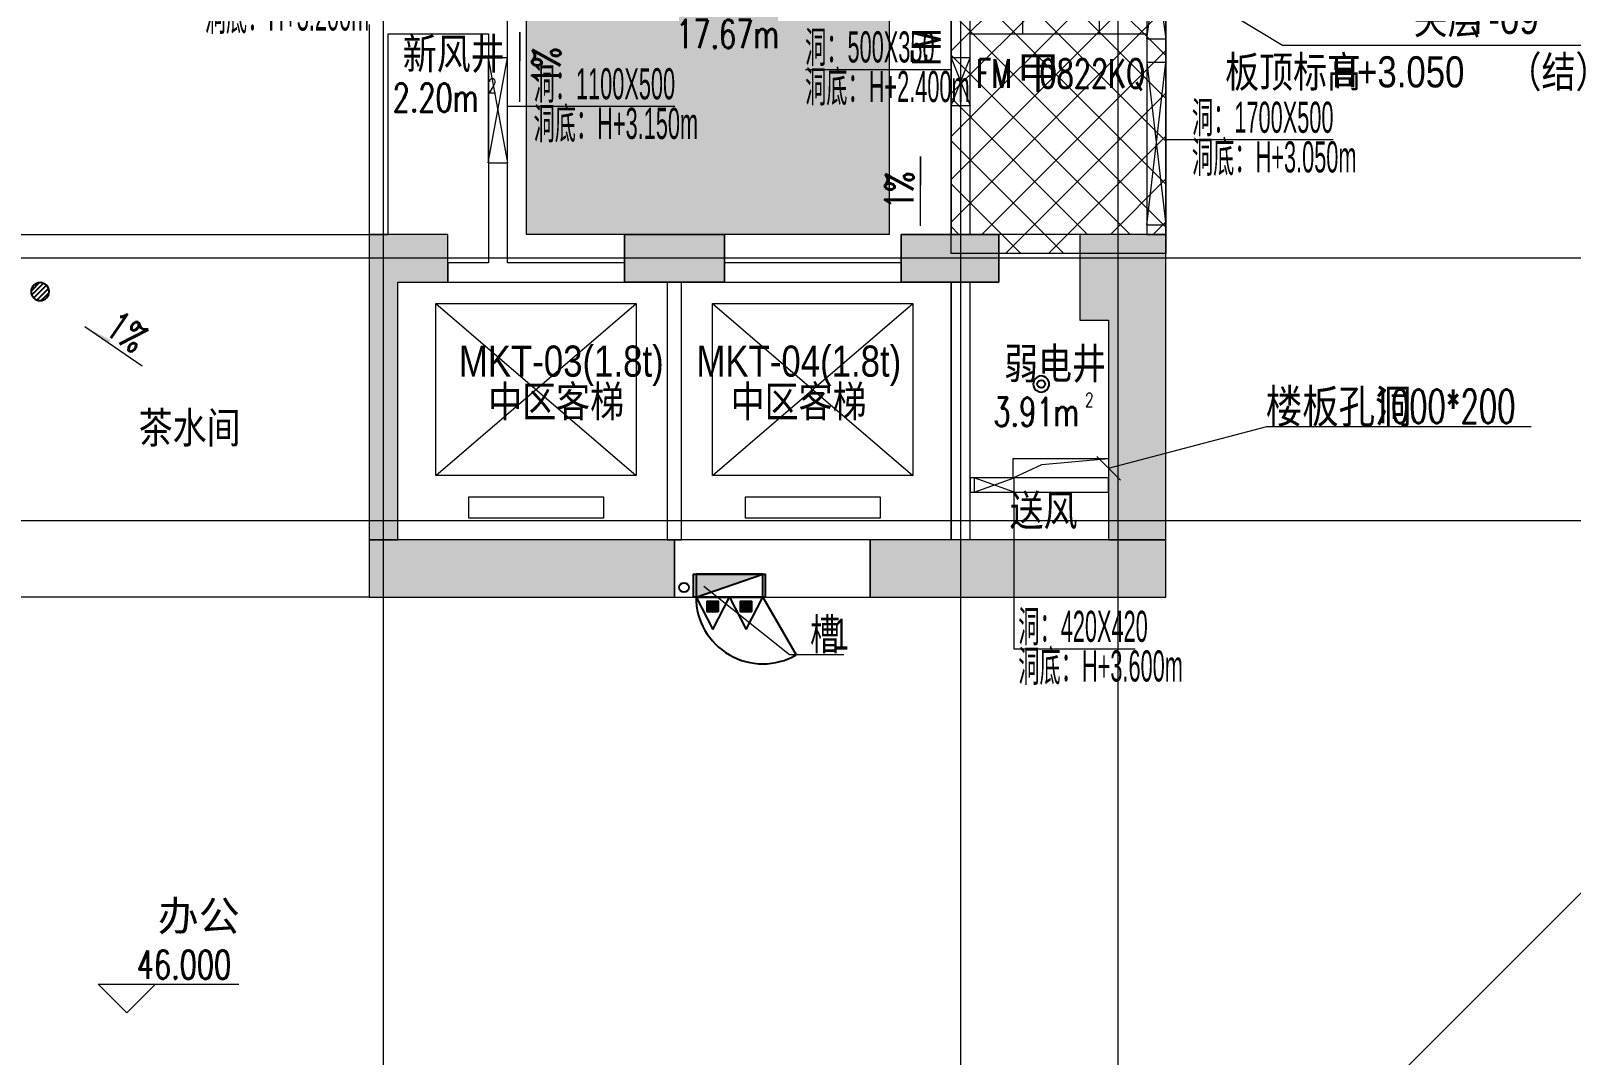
# Model space of a CAD drawing. Header units: millimetres. Extents: x 8533 to 398112, y -117646 to 105276.
# Drawn here: x 103976 to 120122, y 38442 to 49175 of the extents above; entities that cross this region are included whole.
import ezdxf

# ---------------------------------------------------------------- set-up
doc = ezdxf.new("R2010")
doc.units = ezdxf.units.MM
doc.linetypes.add('IMPORT-A-D0TE-BF$0$DOTE', pattern=[0])
doc.linetypes.add('IMPORT-colu-10F-19F$0$DOTE', pattern=[0])
for name, color, linetype, lineweight in [('10F智能化预留孔洞$0$0板面开洞', 1, 'Continuous', 13), ('10F智能化预留孔洞$0$TEL_LEAD', 3, 'Continuous', 13), ('A-D0TE-BF$0$A-Axis-GRID', 1, 'IMPORT-A-D0TE-BF$0$DOTE', 13), ('A-JC-10_12F$0$A-Dims_IDEN', 13, 'Continuous', 13), ('A-JC-10_12F$0$A-floor-HATCH', 9, 'Continuous', 13), ('A-PMDT-10F$0$DIM_ELEV', 3, 'Continuous', 13), ('A-PMDT-10F$0$PUB_TEXT', 7, 'Continuous', 13), ('A-wall-10_12F$0$A-int-BATH', 152, 'Continuous', 13), ('A-wall-10_12F$0$A-wall-ARCH', 7, 'Continuous', 13), ('A-wall-10_12F$0$A-wall-COL', 30, 'Continuous', 13), ('A-wall-10_12F$0$DIM_SYMB', 3, 'Continuous', 13), ('A-wall-10_12F$0$DOOR_FIRE', 4, 'Continuous', 13), ('A-wall-10_12F$0$DOOR_FIRE_TEXT', 7, 'Continuous', 13), ('A-wall-10_12F$0$EVTR', 2, 'Continuous', 13), ('A-wall-10_12F$0$PUB_HATCH', 8, 'Continuous', 13), ('A-wall-10_12F$0$PUB_TEXT', 7, 'Continuous', 13), ('A-wall-10_12F$0$SPACE', 7, 'Continuous', 13), ('colu-10F-19F$0$A-Axis-grid', 1, 'IMPORT-colu-10F-19F$0$DOTE', 13), ('H-TJ-10F$0$H-COM', 250, 'Continuous', 18), ('H-TJ-10F$0$H-TZ-JZLD', 211, 'Continuous', 13), ('H-TJ-10F$0$H-TZ-JZLDBZ', 4, 'Continuous', 13), ('H-TJ-10F$0$H-基础', 8, 'Continuous', 13), ('P-XHS-10F$0$PTA-PS排水地漏', 10, 'Continuous', 25), ('P-XHS-10F$0$PTA-XH消火栓立管2区', 10, 'Continuous', 25), ('P-XHS-10F$0$PTA-XH消火栓立管_1区_', 10, 'Continuous', 25), ('P-XHS-10F$0$PTA-XH消火栓箱', 10, 'Continuous', 25), ('P-XHS-10F$0$PTP-YS雨水阀门', 10, 'Continuous', 25), ('P-XHS-10F$0$消火栓留槽提资', 4, 'Continuous', 13), ('wall-10_12F$0$S-wall', 31, 'Continuous', 13), ('塔楼建筑图10F_dwg', 8, 'Continuous', 13)]:
    doc.layers.add(name, color=color, linetype=linetype, lineweight=lineweight)
doc.styles.add('Arial', font='arial.ttf', dxfattribs={"width": 0.7, "height": 326.200771})
doc.styles.add('Arial_13', font='arial.ttf', dxfattribs={"height": 314.633368})
doc.styles.add('Arial_2', font='arial.ttf', dxfattribs={"width": 0.5, "height": 326.200771})
doc.styles.add('Arial_5', font='arial.ttf', dxfattribs={"width": 0.8, "height": 326.200771})
doc.styles.add('Arial_9', font='arial.ttf', dxfattribs={"width": 0.63, "height": 326.200771})
doc.styles.add('Simplex', font='simplex_.ttf', dxfattribs={"width": 0.705882, "height": 297.5})
doc.styles.add('Simplex_1', font='simplex_.ttf', dxfattribs={"width": 0.64, "height": 350})
doc.styles.add('Simplex_2', font='simplex_.ttf', dxfattribs={"width": 0.8, "height": 350})
doc.styles.add('Simplex_3', font='simplex_.ttf', dxfattribs={"height": 337.588652})
doc.styles.add('Simplex_5', font='simplex_.ttf', dxfattribs={"width": 0.705882, "height": 148.75})

# ---------------------------------------------------------------- blocks, each defined once
blk = doc.blocks.new('塔楼建筑图10F_dwg_A-D0TE-BF-1959636-10F_ARC_46_000_')
at = {"layer": 'A-D0TE-BF$0$A-Axis-GRID', "linetype": 'Continuous'}
for p, q in [((26600, -16500), (26600, -12400)), ((20550, -16500), (20550, -12600)), ((28250, -16500), (28250, -12600)), ((20550, -20300), (20550, -16500)), ((26600, -16700), (26600, -16500)), ((28250, -16700), (28250, -16500)), ((20400, -16750), (16600, -16750)), ((21225, -16750), (20400, -16750)), ((23075, -16750), (21225, -16750)), ((24125, -16750), (23075, -16750)), ((25975, -16750), (24125, -16750)), ((27000, -16750), (25975, -16750)), ((26600, -17000), (26600, -16700)), ((27850, -16750), (27000, -16750)), ((28750, -16750), (27850, -16750)), ((28250, -20300), (28250, -16700)), ((39660, -16750), (28750, -16750)), ((26600, -19700), (26600, -17000)), ((20400, -19500), (16600, -19500)), ((20700, -19500), (20400, -19500)), ((28150, -19500), (20700, -19500)), ((28750, -19500), (28150, -19500)), ((36020, -19500), (28750, -19500)), ((26600, -20300), (26600, -19700)), ((20550, -31034), (20550, -20300)), ((26600, -31034), (26600, -20300)), ((28250, -27270), (28250, -20300))]:
    blk.add_line(p, q, dxfattribs=at)
blk = doc.blocks.new('塔楼建筑图10F_dwg__U140-1959659-10F_ARC_46_000_')
at = {"layer": 'H-TJ-10F$0$H-TZ-JZLD'}
blk.add_line((0, 750), (200, -750), dxfattribs=at)
at = {"layer": 'H-TJ-10F$0$H-TZ-JZLD', "flags": 128}
blk.add_lwpolyline([(0, -750), (200, -750), (200, 750), (0, 750), (0, -750), (200, 750)], dxfattribs=at)
blk = doc.blocks.new('塔楼建筑图10F_dwg__U135-V107-10F_ARC_46_000_')
at = {"layer": 'H-TJ-10F$0$H-TZ-JZLD'}
blk.add_line((0, 850), (200, -850), dxfattribs=at)
at = {"layer": 'H-TJ-10F$0$H-TZ-JZLD', "flags": 128}
blk.add_lwpolyline([(0, -850), (200, -850), (200, 850), (0, 850), (0, -850), (200, 850)], dxfattribs=at)
blk = doc.blocks.new('塔楼建筑图10F_dwg__U141-1959660-10F_ARC_46_000_')
at = {"layer": 'H-TJ-10F$0$H-TZ-JZLD'}
blk.add_line((0, 210), (150, -210), dxfattribs=at)
at = {"layer": 'H-TJ-10F$0$H-TZ-JZLD', "flags": 128}
blk.add_lwpolyline([(0, -210), (150, -210), (150, 210), (0, 210), (0, -210), (150, 210)], dxfattribs=at)
blk = doc.blocks.new('塔楼建筑图10F_dwg__U134-1959653-10F_ARC_46_000_')
at = {"layer": 'H-TJ-10F$0$H-TZ-JZLD'}
blk.add_line((0, 550), (200, -550), dxfattribs=at)
at = {"layer": 'H-TJ-10F$0$H-TZ-JZLD', "flags": 128}
blk.add_lwpolyline([(0, -550), (200, -550), (200, 550), (0, 550), (0, -550), (200, 550)], dxfattribs=at)
blk = doc.blocks.new('塔楼建筑图10F_dwg__U130-1959649-10F_ARC_46_000_')
at = {"layer": 'H-TJ-10F$0$H-TZ-JZLD'}
blk.add_line((0, 250), (200, -250), dxfattribs=at)
at = {"layer": 'H-TJ-10F$0$H-TZ-JZLD', "flags": 128}
blk.add_lwpolyline([(0, -250), (200, -250), (200, 250), (0, 250), (0, -250), (200, 250)], dxfattribs=at)
blk = doc.blocks.new('塔楼建筑图10F_dwg_H-TJ-10F-1959667-10F_ARC_46_000_')
at = {"layer": 'H-TJ-10F$0$H-基础'}
h = blk.add_hatch(dxfattribs=at)
h.set_pattern_fill('FP_45', color=256, style=0, pattern_type=2)
h.set_pattern_definition([(335.404, (0, 0), (33.026, -179.8738), [19.05, -209.55]), (280.404, (0, 0), (174.8319, 84.7265), [15.24, -167.641]), (25.856, (2.75, -14.99), (207.859, -95.1451), [16.19, -178.09]), (331.589, (48.98, 13.5), (31.4767, -272.508), [28.575, -314.325]), (22.04, (51.6, -9.21), (301.5994, -163.1514), [24.285, -267.136]), (276.588, (48.98, 13.5), (301.597, -163.1544), [22.86, -251.46]), (306.404, (43.48, -14.37), (-58.31936, -173.3325), [19.05, -209.55]), (251.404, (43.48, -14.37), (193.9873, -10.6576), [15.24, -167.64]), (356.856, (38.62, -28.81), (135.6703, -183.9879), [16.19, -178.09]), (322.904, (0, 0), (82.33792, 19.48243), [0, -165.608, 0, -170.18, -168.275]), (322.904, (0, 0), (82.33792, 19.48243), [-335.788, 0, -168.275]), (292.904, (0, 0), (114.33075, -37.80872), [0, -97.028, 0, -161.798, -64.135]), (292.904, (0, 0), (114.33075, -37.80872), [-258.826, 0, -64.135]), (252.904, (-15.046, 54.61), (30.4929, -132.24139), [0, -63.5, 0, -198.12, -262.89]), (252.904, (-15.046, 54.61), (30.4929, -132.24139), [-261.62, 0, -262.89]), (242.904, (-21.79, 79.1), (63.85985, -136.0537), [0, -82.55, 0, -131.572, -186.69]), (242.904, (-21.79, 79.1), (63.85985, -136.0537), [-214.122, 0, -186.69])])
h.paths.add_polyline_path([(22049, -16500), (25849, -16500), (25849, -13500), (22049, -13500)], flags=0)
at = {"layer": 'H-TJ-10F$0$H-COM', "color": 55, "flags": 128}
blk.add_lwpolyline([(25849, -13500), (25849, -16500), (22049, -16500), (22049, -13500), (25849, -13500), (25849, -16500), (22049, -16500), (22049, -13500)], close=True, dxfattribs=at)
at = {"layer": 'H-TJ-10F$0$H-TZ-JZLDBZ'}
for p, q in [((25849, -14775), (24975, -14775)), ((26500, -14775), (25849, -14775)), ((22049, -15161), (21849, -15161)), ((23605, -15161), (22049, -15161)), ((30506, -15511), (28750, -15511)), ((27160, -19700), (27160, -19200)), ((27160, -20300), (27160, -19700))]:
    blk.add_line(p, q, dxfattribs=at)
at = {"layer": 'H-TJ-10F$0$H-TZ-JZLDBZ', "flags": 128}
blk.add_lwpolyline([(28428, -20846), (27160, -20846), (27160, -20300)], dxfattribs=at)
for name, p in [('塔楼建筑图10F_dwg__U140-1959659-10F_ARC_46_000_', (28550, -13701)), ('塔楼建筑图10F_dwg__U134-1959653-10F_ARC_46_000_', (21649, -15200)), ('塔楼建筑图10F_dwg__U130-1959649-10F_ARC_46_000_', (26500, -14900)), ('塔楼建筑图10F_dwg__U135-V107-10F_ARC_46_000_', (28550, -15550))]:
    blk.add_blockref(name, p)
at = {"rotation": 90}
blk.add_blockref('塔楼建筑图10F_dwg__U141-1959660-10F_ARC_46_000_', (26950, -19200), dxfattribs=at)
at = {"layer": 'H-TJ-10F$0$H-TZ-JZLDBZ', "char_height": 326.2, "attachment_point": 1, "line_spacing_factor": 0.941778, "style": 'Arial_2'}
for s, insert, width in [('洞底：H+3.200m', (18676, -14038), 2145), ('洞：500X350', (24969, -14373), 1685.36), ('洞：1100X500', (22123, -14759), 1838.57), ('洞底：H+2.400m', (24969, -14788), 2145), ('洞底：H+3.150m', (22123, -15174), 2145), ('洞：1700X500', (29024, -15110), 1838.57), ('洞底：H+3.050m', (29024, -15525), 2145), ('洞：420X420', (27204, -20444), 1685.36), ('洞底：H+3.600m', (27204, -20859), 2145)]:
    blk.add_mtext(s, dxfattribs=dict(at, insert=insert, width=width))
blk = doc.blocks.new('塔楼建筑图10F_dwg_H-TJ-10F-V111-10F_ARC_46_000_')
at = {"layer": 'H-TJ-10F$0$H-COM', "color": 55, "flags": 128}
blk.add_lwpolyline([(25849, -13500), (25849, -16500), (22049, -16500), (22049, -13500), (25849, -13500), (25849, -16500), (22049, -16500), (22049, -13500)], close=True, dxfattribs=at)
at = {"layer": 'H-TJ-10F$0$H-TZ-JZLDBZ'}
for p, q in [((26500, -14775), (24975, -14775)), ((23605, -15161), (21849, -15161)), ((30506, -15511), (28750, -15511)), ((27160, -19700), (27160, -19200)), ((27160, -20300), (27160, -19700))]:
    blk.add_line(p, q, dxfattribs=at)
at = {"layer": 'H-TJ-10F$0$H-TZ-JZLDBZ', "flags": 128}
blk.add_lwpolyline([(28428, -20846), (27160, -20846), (27160, -20300)], dxfattribs=at)
for name, p in [('塔楼建筑图10F_dwg__U140-1959659-10F_ARC_46_000_', (28550, -13701)), ('塔楼建筑图10F_dwg__U134-1959653-10F_ARC_46_000_', (21649, -15200)), ('塔楼建筑图10F_dwg__U130-1959649-10F_ARC_46_000_', (26500, -14900)), ('塔楼建筑图10F_dwg__U135-V107-10F_ARC_46_000_', (28550, -15550))]:
    blk.add_blockref(name, p)
at = {"rotation": 90}
blk.add_blockref('塔楼建筑图10F_dwg__U141-1959660-10F_ARC_46_000_', (26950, -19200), dxfattribs=at)
at = {"layer": 'H-TJ-10F$0$H-TZ-JZLDBZ', "char_height": 326.2, "attachment_point": 1, "line_spacing_factor": 0.941778, "style": 'Arial_2'}
for s, insert, width in [('洞底：H+3.200m', (18676, -14038), 2145), ('洞：500X350', (24969, -14373), 1685.36), ('洞：1100X500', (22123, -14759), 1838.57), ('洞底：H+2.400m', (24969, -14788), 2145), ('洞底：H+3.150m', (22123, -15174), 2145), ('洞：1700X500', (29024, -15110), 1838.57), ('洞底：H+3.050m', (29024, -15525), 2145), ('洞：420X420', (27204, -20444), 1685.36), ('洞底：H+3.600m', (27204, -20859), 2145)]:
    blk.add_mtext(s, dxfattribs=dict(at, insert=insert, width=width))
blk = doc.blocks.new('塔楼建筑图10F_dwg_wall-10_12F-1959668-10F_ARC_46_000_')
at = {"layer": 'wall-10_12F$0$S-wall'}
for p, q in [((25975, -16500), (26500, -16500)), ((28750, -17400), (28750, -16700))]:
    blk.add_line(p, q, dxfattribs=at)
at = {"layer": 'wall-10_12F$0$S-wall', "flags": 128}
for points in [[(20700, -17000), (21225, -17000), (21225, -16500), (20400, -16500), (20400, -17000), (20400, -19700), (20700, -19700)], [(24125, -17000), (23075, -17000), (23075, -16500), (24125, -16500)], [(23600, -19700), (20400, -19700), (20400, -20300), (23600, -20300)], [(28750, -19700), (25650, -19700), (25650, -20300), (28750, -20300)]]:
    blk.add_lwpolyline(points, close=True, dxfattribs=at)
for points in [[(27000, -16700), (27000, -17000), (25975, -17000), (25975, -16500)], [(26500, -16500), (27000, -16500), (27000, -16700)], [(28750, -16700), (28750, -16500), (28650, -16500), (27850, -16500), (27850, -16700)], [(28750, -16700), (28750, -16500), (28150, -16500)], [(27850, -16700), (27850, -17400), (28150, -17400), (28150, -19700), (28750, -19700), (28750, -16700)]]:
    blk.add_lwpolyline(points, dxfattribs=at)
blk = doc.blocks.new('塔楼建筑图10F_dwg_A-JC-10_12F-1959669-10F_ARC_46_000_')
at = {"layer": 'A-JC-10_12F$0$A-floor-HATCH'}
h = blk.add_hatch(dxfattribs=at)
h.set_pattern_fill('FP_80', color=256, style=0, pattern_type=2)
h.set_pattern_definition([(45, (0, 0), (-224.5064, 224.5064), []), (135, (0, 0), (-224.5064, -224.5064), [])])
h.paths.add_polyline_path([(27850, -16700), (27850, -16500), (28750, -16500), (28750, -12600), (28150, -12600), (28150, -12400), (26500, -12400), (26500, -16500), (27000, -16500), (27000, -16700)], flags=0)
at = {"layer": 'A-JC-10_12F$0$A-Dims_IDEN', "flags": 128}
blk.add_lwpolyline([(34041, -14521), (33041, -14521), (29973, -14521), (28750, -13782)], dxfattribs=at)
at = {"layer": 'A-JC-10_12F$0$A-floor-HATCH', "flags": 128}
for points in [[(26500, -12400), (28750, -12400), (28750, -16700), (26500, -16700)], [(26700, -12600), (28550, -12600), (28550, -16500), (26700, -16500)]]:
    blk.add_lwpolyline(points, close=True, dxfattribs=at)
at = {"layer": 'A-JC-10_12F$0$A-Dims_IDEN', "color": 7, "char_height": 326.2, "attachment_point": 1, "line_spacing_factor": 0.941778, "style": 'Arial_5'}
for s, insert, width in [('夹层', (31349, -14074), 972.12), ('T-09', (31909, -14074), 972.12), ('板顶标高', (29372, -14634), 1944.24), ('H+3.050', (30492, -14634), 1701.21), ('（结）', (32332, -14634), 1458.18)]:
    blk.add_mtext(s, dxfattribs=dict(at, insert=insert, width=width))
blk = doc.blocks.new('塔楼建筑图10F_dwg_10F智能化预留孔洞-1959670-10F_ARC_46_000_')
at = {"layer": '10F智能化预留孔洞$0$0板面开洞', "flags": 128}
blk.add_lwpolyline([(27150, -19050), (27150, -18850), (28150, -18850), (28150, -19050), (27150, -19050), (27450, -18910), (28150, -18850)], dxfattribs=at)
at = {"layer": '10F智能化预留孔洞$0$TEL_LEAD'}
blk.add_line((28274, -19074), (28026, -18826), dxfattribs=at)
at = {"layer": '10F智能化预留孔洞$0$TEL_LEAD', "flags": 128}
blk.add_lwpolyline([(28150, -18950), (29809, -18512), (32580, -18512)], dxfattribs=at)
at = {"layer": '10F智能化预留孔洞$0$TEL_LEAD', "color": 7, "char_height": 350, "attachment_point": 1, "line_spacing_factor": 1.125731}
for s, insert, width, style in [('楼板孔洞', (29798, -18127), 1788.52, 'Simplex_2'), ('1000*200', (30918, -18127), 1864.44, 'Simplex_1')]:
    blk.add_mtext(s, dxfattribs=dict(at, insert=insert, width=width, style=style))
blk = doc.blocks.new('塔楼建筑图10F_dwg_colu-10F-19F-1959674-10F_ARC_46_000_')
at = {"layer": 'colu-10F-19F$0$A-Axis-grid', "linetype": 'Continuous'}
blk.add_line((36320, -20180), (28930, -27570), dxfattribs=at)
blk = doc.blocks.new('塔楼建筑图10F_dwg_P-XHS-10F$0$消火栓箱体_留洞750_240_-1959684-10F_ARC_46_000_')
at = {"layer": 'P-XHS-10F$0$PTA-XH消火栓箱'}
h = blk.add_hatch(dxfattribs=at)
h.set_pattern_fill('FP_59', color=256, style=0, pattern_type=2)
h.set_pattern_definition([(18.925, (1106908.59, 2309253.54), (-15.591736, 5.3461195), [])])
h.paths.add_polyline_path([(1140847, 2311484), (1140847, 2311373), (1140961, 2311373), (1140962, 2311484)], flags=0)
h = blk.add_hatch(dxfattribs=at)
h.set_pattern_fill('FP_60', color=256, style=0, pattern_type=2)
h.set_pattern_definition([(18.925, (1107258.59, 2309253.54), (-15.591736, 5.3461195), [])])
h.paths.add_polyline_path([(1141197, 2311484), (1141197, 2311373), (1141311, 2311373), (1141312, 2311484)], flags=0)
blk.add_hatch(color=256, dxfattribs=at).paths.add_polyline_path([(1141429, 2311330), (1140729, 2311090), (1141429, 2311090)], flags=0)
at = {"layer": 'P-XHS-10F$0$PTA-XH消火栓立管_1区_', "color": 135}
blk.add_line((1140729, 2311330), (1140379, 2311937), dxfattribs=at)
at = {"layer": 'P-XHS-10F$0$PTA-XH消火栓立管_1区_', "color": 135, "flags": 128}
blk.add_lwpolyline([(1140704, 2311330), (1141454, 2311330), (1141454, 2311090), (1140704, 2311090)], close=True, dxfattribs=at)
at = {"layer": 'P-XHS-10F$0$PTA-XH消火栓立管_1区_', "color": 135}
blk.add_arc((1140729, 2311330), 700, 0, 120, dxfattribs=at)
at = {"layer": 'P-XHS-10F$0$PTA-XH消火栓箱'}
for p, q in [((1141429, 2311330), (1140729, 2311090)), ((1141429, 2311090), (1141429, 2311330)), ((1140729, 2311090), (1141429, 2311090))]:
    blk.add_line(p, q, dxfattribs=at)
at = {"layer": 'P-XHS-10F$0$PTA-XH消火栓箱', "flags": 128}
for points in [[(1140904, 2311670), (1140729, 2311330), (1141079, 2311330)], [(1141254, 2311670), (1141079, 2311330), (1141429, 2311330)]]:
    blk.add_lwpolyline(points, close=True, dxfattribs=at)
for points in [[(1140847, 2311484), (1140962, 2311484), (1140962, 2311373), (1140847, 2311373), (1140847, 2311484)], [(1141197, 2311484), (1141312, 2311484), (1141312, 2311373), (1141197, 2311373), (1141197, 2311484)], [(1141429, 2311330), (1141079, 2311330), (1140729, 2311330), (1141429, 2311330), (1140729, 2311330), (1140729, 2311090), (1141429, 2311090), (1141429, 2311330), (1140729, 2311090)]]:
    blk.add_lwpolyline(points, dxfattribs=at)
blk = doc.blocks.new('塔楼建筑图10F_dwg_P-XHS-10F$0$$TwtSys$00000141-1959689-10F_ARC_46_000_')
at = {"layer": 'P-XHS-10F$0$PTA-PS排水地漏', "flags": 128}
for points in [[(-10, 92), (-94, 8)], [(35, 87), (-87, -35)], [(66, 66), (-66, -66)], [(88, 33), (-32, -87)], [(92, -11), (11, -92)]]:
    blk.add_lwpolyline(points, close=True, dxfattribs=at)
at = {"layer": 'P-XHS-10F$0$PTA-PS排水地漏'}
blk.add_circle((0, 0), 94, dxfattribs=at)
blk.add_circle((0, 0), 94, dxfattribs=at)
blk = doc.blocks.new('塔楼建筑图10F_dwg_P-XHS-10F$0$$VALVE$00000334-1959690-10F_ARC_46_000_')
at = {"layer": 'P-XHS-10F$0$PTP-YS雨水阀门'}
blk.add_circle((0, 0), 33.9, dxfattribs=at)
for start, end in [(360, 180), (180, 360)]:
    blk.add_arc((0, 0), 70, start, end, dxfattribs=at)
blk = doc.blocks.new('塔楼建筑图10F_dwg_P-XHS-10F-1959691-10F_ARC_46_000_')
at = {"layer": 'P-XHS-10F$0$PTA-XH消火栓立管2区'}
blk.add_circle((23700, -20200), 50, dxfattribs=at)
at = {"layer": 'P-XHS-10F$0$消火栓留槽提资', "flags": 128}
blk.add_lwpolyline([(23909, -20186), (24806, -20903), (25375, -20903)], dxfattribs=at)
at = {"extrusion": (0, 0, -1), "zscale": -1, "rotation": 270}
blk.add_blockref('塔楼建筑图10F_dwg_P-XHS-10F$0$$TwtSys$00000141-1959689-10F_ARC_46_000_', (-16951, -17100), dxfattribs=at)
at = {"xscale": 1.2, "yscale": 1.2, "zscale": 1.2, "rotation": 90}
blk.add_blockref('塔楼建筑图10F_dwg_P-XHS-10F$0$$VALVE$00000334-1959690-10F_ARC_46_000_', (27444, -18068), dxfattribs=at)
at = {"rotation": 179.9856960209425}
blk.add_blockref('塔楼建筑图10F_dwg_P-XHS-10F$0$消火栓箱体_留洞750_240_-1959684-10F_ARC_46_000_', (1165832, 2290745), dxfattribs=at)
at = {"layer": 'P-XHS-10F$0$消火栓留槽提资', "color": 7, "char_height": 326.2, "attachment_point": 1, "line_spacing_factor": 0.941778}
for s, insert, width, style in [('\\fArial|b0|i0|c134|p34|;\\W.7;槽', (25022, -20527), 422.66, 'Arial'), ('\\fArial|b0|i0|c134|p34|;\\W.63;1', (25267, -20527), 190.2, 'Arial_9')]:
    blk.add_mtext(s, dxfattribs=dict(at, insert=insert, width=width, style=style))
blk = doc.blocks.new('塔楼建筑图10F_dwg-1947859-10F_ARC_46_000_')
at = {"layer": 'A-wall-10_12F$0$DIM_SYMB'}
blk.add_hatch(color=256, dxfattribs=at).paths.add_polyline_path([(24969, 18198), (24992, 18231), (24722, 18368)], flags=0)
at = {"layer": 'A-wall-10_12F$0$PUB_HATCH'}
for points in [[(28527, 18837), (28527, 19337), (27702, 19337), (28002, 18837)], [(27702, 15537), (28002, 16137), (28002, 18837), (27702, 19337), (27702, 16137)], [(30902, 18837), (31427, 18837), (31427, 19337), (30377, 19337), (30377, 18837)], [(33902, 18837), (33902, 19337), (33277, 19337), (33277, 18837), (33802, 18837)], [(33902, 18837), (34302, 18837), (34302, 19337), (33902, 19337), (33902, 19137)], [(35152, 18437), (35452, 18437), (36052, 19337), (35152, 19337), (35152, 19137)], [(36052, 15537), (36052, 19337), (35452, 18437), (35452, 16137)], [(28002, 15537), (30902, 15537), (30902, 16137), (28002, 16137), (27702, 15537)], [(32952, 15537), (33902, 15537), (33902, 16137), (32952, 16137)], [(33902, 15537), (36052, 15537), (35452, 16137), (33902, 16137)]]:
    blk.add_hatch(color=256, dxfattribs=at).paths.add_polyline_path(points, flags=0)
at = {"layer": 'A-PMDT-10F$0$DIM_ELEV', "flags": 128}
blk.add_lwpolyline([(25461, 11480), (25161, 11180), (24861, 11480), (26336, 11480)], dxfattribs=at)
at = {"layer": 'A-wall-10_12F$0$A-int-BATH'}
for p, q in [((23902, 19337), (27702, 19337)), ((27702, 19337), (27702, 15537)), ((27702, 15537), (23902, 15537))]:
    blk.add_line(p, q, dxfattribs=at)
at = {"layer": 'A-wall-10_12F$0$A-wall-ARCH'}
for p, q in [((27702, 21537), (27702, 19337)), ((35852, 21437), (35852, 19337)), ((27702, 19337), (27902, 19337)), ((33802, 19337), (34002, 19337)), ((35852, 19337), (36052, 19337)), ((28527, 19037), (28527, 18837)), ((30377, 18837), (30377, 19037)), ((31427, 19037), (31427, 18837)), ((33277, 19037), (31427, 19037)), ((33277, 18837), (33277, 19037)), ((31427, 18837), (33277, 18837)), ((33802, 16137), (33802, 18837)), ((34002, 16137), (34002, 18837)), ((35452, 16787), (34002, 16787)), ((35452, 16637), (35452, 16787)), ((30902, 16137), (30902, 15537)), ((32952, 16137), (30902, 16137)), ((32952, 15537), (32952, 16137)), ((30902, 15537), (32952, 15537))]:
    blk.add_line(p, q, dxfattribs=at)
at = {"layer": 'A-wall-10_12F$0$A-wall-ARCH', "flags": 128}
for points in [[(30377, 19037), (29152, 19037), (29152, 21537), (29152, 22437), (29152, 23237), (33802, 23237)], [(34002, 19337), (34002, 21437), (34552, 21437), (34552, 21637), (34002, 21637), (33802, 21637), (33802, 21537), (33802, 19337)], [(36052, 19337), (36052, 21537), (36052, 21637), (35852, 21637), (35352, 21637), (35352, 21437), (35852, 21437)], [(27902, 19337), (27902, 21437), (28952, 21437), (28952, 19037), (28527, 19037)], [(28527, 18837), (29052, 18837), (30377, 18837)], [(34002, 16787), (34002, 16637), (35452, 16637)]]:
    blk.add_lwpolyline(points, dxfattribs=at)
at = {"layer": 'A-wall-10_12F$0$A-wall-COL'}
for p, q in [((27702, 19337), (27702, 15537)), ((33902, 19337), (33802, 19337)), ((35152, 19337), (35152, 19137)), ((34302, 18837), (34302, 19137)), ((35152, 19137), (35152, 18437)), ((28002, 16137), (28002, 18837)), ((28002, 18837), (28527, 18837))]:
    blk.add_line(p, q, dxfattribs=at)
at = {"layer": 'A-wall-10_12F$0$A-wall-COL', "flags": 128}
for points in [[(28527, 18837), (28527, 19337), (27702, 19337)], [(33802, 19337), (33277, 19337), (33277, 18837), (33902, 18837), (34302, 18837)], [(34302, 19137), (34302, 19337), (33902, 19337)], [(36052, 19137), (36052, 19337), (35152, 19337)], [(35152, 18437), (35452, 18437), (35452, 16137), (33902, 16137), (32952, 16137), (32952, 15537), (33902, 15537), (36052, 15537), (36052, 19137)], [(27702, 15537), (30902, 15537), (30902, 16137), (28002, 16137)]]:
    blk.add_lwpolyline(points, dxfattribs=at)
blk.add_lwpolyline([(31427, 18837), (31427, 19337), (30377, 19337), (30377, 18837)], close=True, dxfattribs=at)
at = {"layer": 'A-wall-10_12F$0$DIM_SYMB'}
blk.add_line((25322, 17957), (24722, 18368), dxfattribs=at)
at = {"layer": 'A-wall-10_12F$0$DIM_SYMB', "flags": 128}
for points in [[(29280, 20726), (29280, 21454), (29280, 21154)], [(33480, 19426), (33480, 20153), (33480, 19853)]]:
    blk.add_lwpolyline(points, dxfattribs=at)
at = {"layer": 'A-wall-10_12F$0$DOOR_FIRE'}
blk.add_line((34552, 21437), (35352, 21437), dxfattribs=at)
at = {"layer": 'A-wall-10_12F$0$EVTR'}
for p, q in [((28002, 18837), (28527, 18837)), ((28002, 16137), (28002, 18837)), ((28527, 18837), (30377, 18837)), ((30377, 18837), (31427, 18837)), ((31427, 18837), (33277, 18837)), ((33277, 18837), (33802, 18837)), ((33802, 18837), (33802, 16137)), ((28402, 18612), (30502, 16812)), ((31302, 18612), (33402, 16812)), ((30902, 16137), (28002, 16137)), ((32952, 16137), (30902, 16137)), ((33802, 16137), (32952, 16137))]:
    blk.add_line(p, q, dxfattribs=at)
at = {"layer": 'A-wall-10_12F$0$EVTR', "color": 4}
for p, q in [((30977, 18837), (30827, 18837)), ((30827, 18837), (30827, 16137)), ((30827, 16137), (30902, 16137))]:
    blk.add_line(p, q, dxfattribs=at)
at = {"layer": 'A-wall-10_12F$0$EVTR', "color": 4, "flags": 128}
blk.add_lwpolyline([(30902, 16137), (30977, 16137), (30977, 18837)], dxfattribs=at)
at = {"layer": 'A-wall-10_12F$0$EVTR', "flags": 128}
for points in [[(28402, 16812), (28402, 18612), (30502, 18612), (30502, 16812), (28402, 16812), (30502, 18612)], [(31302, 16812), (31302, 18612), (33402, 18612), (33402, 16812), (31302, 16812), (33402, 18612)]]:
    blk.add_lwpolyline(points, dxfattribs=at)
for points in [[(28745, 16362), (28745, 16587), (30158, 16587), (30158, 16362)], [(31645, 16362), (31645, 16587), (33058, 16587), (33058, 16362)]]:
    blk.add_lwpolyline(points, close=True, dxfattribs=at)
for name in ['塔楼建筑图10F_dwg_A-D0TE-BF-1959636-10F_ARC_46_000_', '塔楼建筑图10F_dwg_colu-10F-19F-1959674-10F_ARC_46_000_', '塔楼建筑图10F_dwg_P-XHS-10F-1959691-10F_ARC_46_000_', '塔楼建筑图10F_dwg_H-TJ-10F-1959667-10F_ARC_46_000_', '塔楼建筑图10F_dwg_H-TJ-10F-V111-10F_ARC_46_000_', '塔楼建筑图10F_dwg_wall-10_12F-1959668-10F_ARC_46_000_', '塔楼建筑图10F_dwg_A-JC-10_12F-1959669-10F_ARC_46_000_', '塔楼建筑图10F_dwg_10F智能化预留孔洞-1959670-10F_ARC_46_000_']:
    blk.add_blockref(name, (7302, 35837))
at = {"layer": 'A-PMDT-10F$0$DIM_ELEV', "color": 7, "insert": (25266, 11833), "char_height": 297.5, "width": 1262.11, "attachment_point": 1, "line_spacing_factor": 1.125731, "style": 'Simplex'}
blk.add_mtext('46.000', dxfattribs=at)
at = {"layer": 'A-PMDT-10F$0$PUB_TEXT', "insert": (25486, 12353), "char_height": 314.6, "width": 1182.34, "attachment_point": 1, "line_spacing_factor": 0.941778, "style": 'Arial_13'}
blk.add_mtext('办公', dxfattribs=at)
at = {"layer": 'A-wall-10_12F$0$DIM_SYMB', "color": 7, "char_height": 297.5, "width": 437.43, "attachment_point": 1, "line_spacing_factor": 1.125731, "style": 'Simplex'}
for insert, rotation in [((29410, 20901), 90), ((33110, 19600), 90), ((25081, 18550), 325.6091)]:
    blk.add_mtext('1%', dxfattribs=dict(at, insert=insert, rotation=rotation))
at = {"layer": 'A-wall-10_12F$0$DOOR_FIRE_TEXT', "insert": (33394, 21109), "char_height": 297.5, "width": 484.05, "attachment_point": 1, "rotation": 90, "line_spacing_factor": 1.125731, "style": 'Simplex'}
blk.add_mtext('FM', dxfattribs=at)
at = {"layer": 'A-wall-10_12F$0$DOOR_FIRE_TEXT', "attachment_point": 1, "line_spacing_factor": 1.125731}
for s, insert, char_height, width, style in [('FM', (34062, 21171), 297.5, 484.05, 'Simplex'), ('\\fSimplex|b0|i0|c134|p2|;甲', (34482, 21204), 337.59, 545.24, 'Simplex_3'), ('0822KQ', (34728, 21171), 297.5, 1427.04, 'Simplex')]:
    blk.add_mtext(s, dxfattribs=dict(at, insert=insert, char_height=char_height, width=width, style=style))
at = {"layer": 'A-wall-10_12F$0$PUB_TEXT', "char_height": 326.2, "attachment_point": 1, "line_spacing_factor": 0.941778, "style": 'Arial_5'}
for s, insert, width in [('新风井', (28054, 21394), 1458.18), ('MKT-03(1.8t)', (28642, 18172), 2916.36), ('MKT-04(1.8t)', (31132, 18172), 2916.36), ('弱电井', (34357, 18147), 1458.18), ('中区客梯', (28950, 17749), 1944.24), ('中区客梯', (31491, 17749), 1944.24), ('茶水间', (25286, 17475), 1458.18), ('送风', (34415, 16608), 972.12)]:
    blk.add_mtext(s, dxfattribs=dict(at, insert=insert, width=width))
at = {"layer": 'A-wall-10_12F$0$SPACE', "attachment_point": 1, "line_spacing_factor": 1.125731}
for s, insert, char_height, width, style in [('17.67m', (30919, 21585), 297.5, 1330.23, 'Simplex'), ('2.20m', (27948, 20919), 297.5, 1147.37, 'Simplex'), ('\\fSimplex|b0|i0|c134|p2|;\\W.70588;2', (28948, 20970), 148.75, 114.74, 'Simplex_5'), ('3.91m', (34245, 17626), 297.5, 1100.76, 'Simplex'), ('\\fSimplex|b0|i0|c134|p2|;\\W.70588;2', (35205, 17677), 148.75, 114.74, 'Simplex_5')]:
    blk.add_mtext(s, dxfattribs=dict(at, insert=insert, char_height=char_height, width=width, style=style))

msp = doc.modelspace()

# ---------------------------------------------------------------- block references
at = {"layer": '塔楼建筑图10F_dwg', "color": 7}
msp.add_blockref('塔楼建筑图10F_dwg-1947859-10F_ARC_46_000_', (79821, 27705), dxfattribs=at)

doc.saveas('drawing.dxf')
